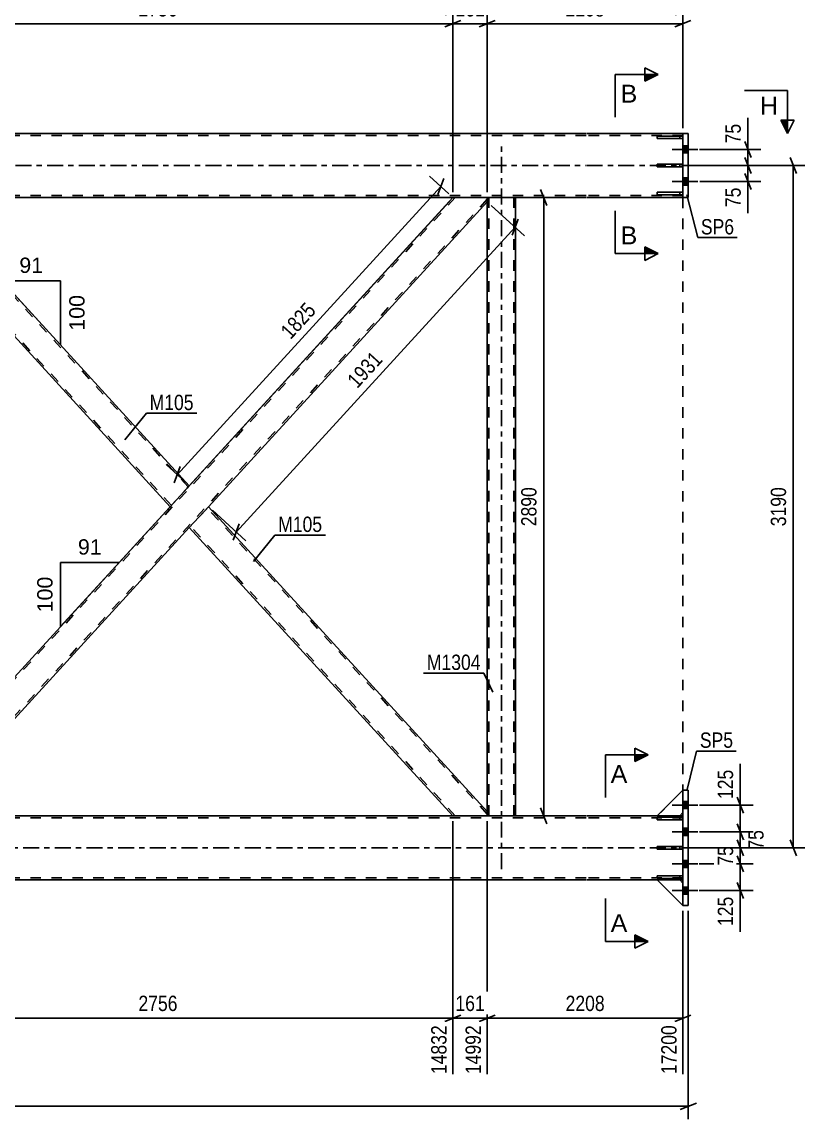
# Model space of a CAD drawing. Header units: millimetres. Extents: x -81 to 760, y -449 to 145.
# Drawn here: x 472.7 to 617.8, y -178.3 to 26.8 of the extents above; entities that cross this region are included whole.
import ezdxf

# ---------------------------------------------------------------- set-up
doc = ezdxf.new("R2010")
doc.units = ezdxf.units.MM
doc.linetypes.add('DXK_LINE_DOT2', pattern=[3.9198, 1.9599, -1.9599])
doc.linetypes.add('DXK_LINE_DOT3', pattern=[5.9187, 2.979, -0.9799, 0.9799, -0.9799])
doc.styles.add('Arial', font='ARIAL.TTF', dxfattribs={"height": 0.2})
doc.styles.add('Arial Narrow', font='ARIALN.TTF', dxfattribs={"height": 0.2})

# ---------------------------------------------------------------- blocks, each defined once
blk = doc.blocks.new('Part-122571161-3451 - 3322')
at = {"color": 2, "linetype": 'Continuous'}
for p, q in [((591.47, -122.34), (591.47, -121.86)), ((596.27, -121.86), (591.47, -121.86)), ((596.27, -122.34), (591.47, -122.34)), ((596.27, -122.34), (596.27, -121.86))]:
    blk.add_line(p, q, dxfattribs=at)
at = {"color": 7, "linetype": 'DXK_LINE_DOT2'}
for p, q in [((595.67, -122.34), (595.67, -121.86)), ((596.27, -121.86), (596.27, -121.86)), ((596.27, -121.86), (596.27, -121.86)), ((596.27, -122.34), (596.27, -122.34)), ((596.27, -122.34), (596.27, -122.34))]:
    blk.add_line(p, q, dxfattribs=at)
blk = doc.blocks.new('Part-122571161-3722 - 3322')
at = {"color": 7, "linetype": 'DXK_LINE_DOT2'}
for p, q in [((454.73, -6), (448.31, -6)), ((448.31, -6.48), (448.31, -6)), ((503.78, -60.12), (454.3, -6)), ((500.64, -63.56), (448.31, -6.33)), ((503.73, -60.18), (503.57, -60.36)), ((503.87, -60.03), (503.78, -60.12)), ((500.64, -63.56), (500.66, -63.54))]:
    blk.add_line(p, q, dxfattribs=at)
at = {"color": 2, "linetype": 'Continuous'}
for p, q in [((504, -59.89), (454.73, -6)), ((448.31, -6.8), (448.31, -6.48)), ((500.42, -63.8), (448.31, -6.8)), ((503.57, -60.36), (500.42, -63.8)), ((503.87, -60.03), (503.57, -60.36)), ((504, -59.89), (503.87, -60.03))]:
    blk.add_line(p, q, dxfattribs=at)
blk = doc.blocks.new('Bolt-122571161-3497 - 3322')
at = {"linetype": 'Continuous'}
for points in [[(596.27, 3.66), (596.27, 2.34), (597.27, 2.34), (597.27, 3.66)], [(596.27, 3.66), (596.27, 2.34), (597.27, 2.34), (597.27, 3.66)], [(596.27, -2.34), (596.27, -3.66), (597.27, -3.66), (597.27, -2.34)], [(596.27, -2.34), (596.27, -3.66), (597.27, -3.66), (597.27, -2.34)]]:
    blk.add_hatch(color=1, dxfattribs=at).paths.add_polyline_path(points)
at = {"color": 1, "linetype": 'Continuous'}
for p, q in [((599.03, 3), (594.27, 3)), ((599.03, 3), (594.27, 3)), ((597.27, 3.66), (596.27, 3.66)), ((597.27, 3.66), (596.27, 3.66)), ((597.27, 2.34), (596.27, 2.34)), ((597.27, 2.34), (596.27, 2.34)), ((599.03, -3), (594.27, -3)), ((599.03, -3), (594.27, -3)), ((597.27, -2.34), (596.27, -2.34)), ((597.27, -2.34), (596.27, -2.34)), ((597.27, -3.66), (596.27, -3.66)), ((597.27, -3.66), (596.27, -3.66))]:
    blk.add_line(p, q, dxfattribs=at)
blk = doc.blocks.new('Part-122571161-3433 - 3322')
at = {"color": 2, "linetype": 'Continuous'}
for p, q in [((591.47, -133.6), (595.67, -133.6)), ((596.27, -138.4), (591.47, -133.6)), ((595.67, -133.6), (596.27, -134.2))]:
    blk.add_line(p, q, dxfattribs=at)
at = {"color": 7, "linetype": 'DXK_LINE_DOT2'}
for p, q in [((596.27, -134.2), (596.27, -134.2)), ((596.27, -134.2), (596.27, -138.4)), ((596.27, -138.4), (596.27, -138.4))]:
    blk.add_line(p, q, dxfattribs=at)
blk = doc.blocks.new('Part-122571161-3448 - 3322')
at = {"color": 2, "linetype": 'Continuous'}
for p, q in [((591.47, -133.34), (591.47, -132.86)), ((596.27, -132.86), (591.47, -132.86)), ((596.27, -133.34), (591.47, -133.34)), ((596.27, -133.34), (596.27, -132.86))]:
    blk.add_line(p, q, dxfattribs=at)
at = {"color": 7, "linetype": 'DXK_LINE_DOT2'}
for p, q in [((595.67, -133.34), (595.67, -132.86)), ((596.27, -132.86), (596.27, -132.86)), ((596.27, -132.86), (596.27, -132.86)), ((596.27, -133.34), (596.27, -133.34)), ((596.27, -133.34), (596.27, -133.34))]:
    blk.add_line(p, q, dxfattribs=at)
blk = doc.blocks.new('Part-122571161-3427 - 3322')
at = {"color": 2, "linetype": 'Continuous'}
for p, q in [((596.27, -116.8), (591.47, -121.6)), ((596.27, -121), (595.67, -121.6)), ((595.67, -121.6), (591.47, -121.6))]:
    blk.add_line(p, q, dxfattribs=at)
at = {"color": 7, "linetype": 'DXK_LINE_DOT2'}
for p, q in [((596.27, -121), (596.27, -116.8)), ((596.27, -116.8), (596.27, -116.8)), ((596.27, -116.8), (596.27, -116.8)), ((596.27, -121), (596.27, -121)), ((596.27, -121), (596.27, -121))]:
    blk.add_line(p, q, dxfattribs=at)
blk = doc.blocks.new('Part-122571161-3430 - 3322')
at = {"color": 7, "linetype": 'DXK_LINE_DOT2'}
for p, q in [((596.27, -116.8), (591.47, -121.6)), ((596.27, -121), (596.27, -116.8)), ((595.67, -121.6), (596.27, -121)), ((591.47, -121.6), (595.67, -121.6))]:
    blk.add_line(p, q, dxfattribs=at)
blk = doc.blocks.new('Part-122571161-3436 - 3322')
at = {"color": 7, "linetype": 'DXK_LINE_DOT2'}
for p, q in [((591.47, -133.6), (595.67, -133.6)), ((596.27, -138.4), (591.47, -133.6)), ((595.67, -133.6), (596.27, -134.2)), ((596.27, -134.2), (596.27, -138.4))]:
    blk.add_line(p, q, dxfattribs=at)
blk = doc.blocks.new('Part-122571161-3439 - 3322')
at = {"color": 7, "linetype": 'DXK_LINE_DOT2'}
for p, q in [((596.27, -132.86), (591.47, -132.86)), ((591.47, -132.86), (591.47, -133.34)), ((591.47, -133.34), (596.27, -133.34)), ((595.67, -133.34), (595.67, -132.86)), ((596.27, -133.34), (596.27, -132.86))]:
    blk.add_line(p, q, dxfattribs=at)
blk = doc.blocks.new('Part-122571161-3442 - 3322')
at = {"color": 7, "linetype": 'DXK_LINE_DOT2'}
for p, q in [((596.27, -121.86), (591.47, -121.86)), ((591.47, -121.86), (591.47, -122.34)), ((591.47, -122.34), (596.27, -122.34)), ((595.67, -122.34), (595.67, -121.86)), ((596.27, -122.34), (596.27, -121.86))]:
    blk.add_line(p, q, dxfattribs=at)
blk = doc.blocks.new('Part-122571161-3445 - 3322')
at = {"color": 7, "linetype": 'DXK_LINE_DOT2'}
for p, q in [((596.27, -127.36), (591.47, -127.36)), ((591.47, -127.36), (591.47, -127.84)), ((591.47, -127.84), (596.27, -127.84)), ((595.67, -127.84), (595.67, -127.36)), ((596.27, -127.84), (596.27, -127.36))]:
    blk.add_line(p, q, dxfattribs=at)
blk = doc.blocks.new('Part-122571161-3454 - 3322')
at = {"color": 2, "linetype": 'Continuous'}
for p, q in [((591.47, -127.84), (591.47, -127.36)), ((596.27, -127.36), (591.47, -127.36)), ((596.27, -127.84), (591.47, -127.84)), ((596.27, -127.84), (596.27, -127.36))]:
    blk.add_line(p, q, dxfattribs=at)
at = {"color": 7, "linetype": 'DXK_LINE_DOT2'}
for p, q in [((595.67, -127.84), (595.67, -127.36)), ((596.27, -127.36), (596.27, -127.36)), ((596.27, -127.36), (596.27, -127.36)), ((596.27, -127.84), (596.27, -127.84)), ((596.27, -127.84), (596.27, -127.84))]:
    blk.add_line(p, q, dxfattribs=at)
blk = doc.blocks.new('Bolt-122571161-3498 - 3322')
at = {"linetype": 'Continuous'}
for points in [[(596.27, -118.94), (596.27, -120.26), (597.27, -120.26), (597.27, -118.94)], [(596.27, -118.94), (596.27, -120.26), (597.27, -120.26), (597.27, -118.94)], [(596.27, -118.94), (596.27, -120.26), (597.27, -120.26), (597.27, -118.94)], [(596.27, -123.94), (596.27, -125.26), (597.27, -125.26), (597.27, -123.94)], [(596.27, -123.94), (596.27, -125.26), (597.27, -125.26), (597.27, -123.94)], [(596.27, -129.94), (596.27, -131.26), (597.27, -131.26), (597.27, -129.94)], [(596.27, -129.94), (596.27, -131.26), (597.27, -131.26), (597.27, -129.94)], [(596.27, -134.94), (596.27, -136.26), (597.27, -136.26), (597.27, -134.94)], [(596.27, -134.94), (596.27, -136.26), (597.27, -136.26), (597.27, -134.94)], [(596.27, -134.94), (596.27, -136.26), (597.27, -136.26), (597.27, -134.94)]]:
    blk.add_hatch(color=1, dxfattribs=at).paths.add_polyline_path(points)
at = {"color": 1, "linetype": 'Continuous'}
for p, q in [((597.27, -118.94), (596.27, -118.94)), ((597.27, -118.94), (596.27, -118.94)), ((597.27, -118.94), (596.27, -118.94)), ((599.03, -119.6), (594.27, -119.6)), ((599.03, -119.6), (594.27, -119.6)), ((599.03, -119.6), (594.27, -119.6)), ((597.27, -120.26), (596.27, -120.26)), ((597.27, -120.26), (596.27, -120.26)), ((597.27, -120.26), (596.27, -120.26)), ((599.03, -124.6), (594.27, -124.6)), ((599.03, -124.6), (594.27, -124.6)), ((597.27, -123.94), (596.27, -123.94)), ((597.27, -123.94), (596.27, -123.94)), ((597.27, -125.26), (596.27, -125.26)), ((597.27, -125.26), (596.27, -125.26)), ((599.03, -130.6), (594.27, -130.6)), ((599.03, -130.6), (594.27, -130.6)), ((597.27, -129.94), (596.27, -129.94)), ((597.27, -129.94), (596.27, -129.94)), ((597.27, -131.26), (596.27, -131.26)), ((597.27, -131.26), (596.27, -131.26)), ((597.27, -134.94), (596.27, -134.94)), ((597.27, -134.94), (596.27, -134.94)), ((597.27, -134.94), (596.27, -134.94)), ((599.03, -135.6), (594.27, -135.6)), ((599.03, -135.6), (594.27, -135.6)), ((599.03, -135.6), (594.27, -135.6)), ((597.27, -136.26), (596.27, -136.26)), ((597.27, -136.26), (596.27, -136.26)), ((597.27, -136.26), (596.27, -136.26))]:
    blk.add_line(p, q, dxfattribs=at)
blk = doc.blocks.new('Part-122571161-3627 - 3322')
at = {"color": 2, "linetype": 'Continuous'}
for p, q in [((597.27, -116.8), (596.27, -116.8)), ((596.27, -116.8), (596.27, -138.4)), ((597.27, -116.8), (597.27, -138.4)), ((597.27, -138.4), (596.27, -138.4))]:
    blk.add_line(p, q, dxfattribs=at)
blk = doc.blocks.new('Part-122571161-3521 - 3322')
at = {"color": 7, "linetype": 'DXK_LINE_DOT2'}
for p, q in [((578.17, 5.6), (0, 5.6)), ((596.27, 5.6), (578.27, 5.6)), ((596.27, -6), (596.27, 6)), ((578.17, -5.6), (0, -5.6)), ((596.27, -5.6), (578.27, -5.6))]:
    blk.add_line(p, q, dxfattribs=at)
at = {"color": 2, "linetype": 'Continuous'}
for p, q in [((578.17, 6), (447.67, 6)), ((596.27, 6), (578.27, 6)), ((578.17, -6), (452.17, -6)), ((596.27, -6), (578.27, -6))]:
    blk.add_line(p, q, dxfattribs=at)
at = {"color": 7, "linetype": 'DXK_LINE_DOT3'}
for p, q in [((-2, 0), (578.17, 0)), ((578.27, 0), (598.27, 0))]:
    blk.add_line(p, q, dxfattribs=at)
blk = doc.blocks.new('Part-122571161-3526 - 3322')
at = {"color": 2, "linetype": 'Continuous'}
for p, q in [((578.17, -121.6), (-40, -121.6)), ((591.47, -121.6), (578.27, -121.6)), ((596.27, -121.6), (595.67, -121.6)), ((578.17, -133.6), (452.17, -133.6)), ((591.47, -133.6), (578.27, -133.6)), ((596.27, -133.6), (595.67, -133.6))]:
    blk.add_line(p, q, dxfattribs=at)
at = {"color": 7, "linetype": 'DXK_LINE_DOT2'}
for p, q in [((578.17, -122), (-40, -122)), ((596.27, -122), (578.27, -122)), ((595.67, -121.6), (591.47, -121.6)), ((596.27, -133.6), (596.27, -121.6)), ((578.17, -133.2), (-40, -133.2)), ((596.27, -133.2), (578.27, -133.2)), ((578.17, -133.6), (-27.5, -133.6)), ((596.27, -133.6), (578.27, -133.6)), ((595.67, -133.6), (591.47, -133.6))]:
    blk.add_line(p, q, dxfattribs=at)
at = {"color": 7, "linetype": 'DXK_LINE_DOT3'}
for p, q in [((-42, -127.6), (578.17, -127.6)), ((578.27, -127.6), (598.27, -127.6))]:
    blk.add_line(p, q, dxfattribs=at)
blk = doc.blocks.new('Part-122571161-3550 - 3322')
at = {"color": 7, "linetype": 'DXK_LINE_DOT2'}
for p, q in [((596.27, -5.02), (591.47, -5.02)), ((591.47, -5.02), (591.47, -5.5)), ((591.47, -5.5), (596.27, -5.5)), ((595.67, -5.5), (595.67, -5.02)), ((596.27, -5.5), (596.27, -5.02))]:
    blk.add_line(p, q, dxfattribs=at)
blk = doc.blocks.new('Part-122571161-3553 - 3322')
at = {"color": 7, "linetype": 'DXK_LINE_DOT2'}
for p, q in [((596.27, 5.5), (591.47, 5.5)), ((591.47, 5.5), (591.47, 5.02)), ((591.47, 5.02), (596.27, 5.02)), ((595.67, 5.5), (595.67, 5.02)), ((596.27, 5.02), (596.27, 5.5))]:
    blk.add_line(p, q, dxfattribs=at)
blk = doc.blocks.new('Part-122571161-3556 - 3322')
at = {"color": 7, "linetype": 'DXK_LINE_DOT2'}
for p, q in [((596.27, 0.24), (591.47, 0.24)), ((591.47, 0.24), (591.47, -0.24)), ((595.67, -0.24), (595.67, 0.24)), ((596.27, -0.24), (596.27, 0.24)), ((591.47, -0.24), (596.27, -0.24))]:
    blk.add_line(p, q, dxfattribs=at)
blk = doc.blocks.new('Part-122571161-3559 - 3322')
at = {"color": 2, "linetype": 'Continuous'}
for p, q in [((591.47, -5.5), (591.47, -5.02)), ((596.27, -5.02), (591.47, -5.02)), ((596.27, -5.5), (591.47, -5.5)), ((596.27, -5.5), (596.27, -5.02))]:
    blk.add_line(p, q, dxfattribs=at)
at = {"color": 7, "linetype": 'DXK_LINE_DOT2'}
for p, q in [((595.67, -5.5), (595.67, -5.02)), ((596.27, -5.02), (596.27, -5.02)), ((596.27, -5.02), (596.27, -5.02)), ((596.27, -5.5), (596.27, -5.5)), ((596.27, -5.5), (596.27, -5.5))]:
    blk.add_line(p, q, dxfattribs=at)
blk = doc.blocks.new('Part-122571161-3562 - 3322')
at = {"color": 2, "linetype": 'Continuous'}
for p, q in [((591.47, 5.02), (591.47, 5.5)), ((596.27, 5.5), (591.47, 5.5)), ((596.27, 5.02), (591.47, 5.02)), ((596.27, 5.5), (596.27, 5.02))]:
    blk.add_line(p, q, dxfattribs=at)
at = {"color": 7, "linetype": 'DXK_LINE_DOT2'}
for p, q in [((595.67, 5.02), (595.67, 5.5)), ((596.27, 5.5), (596.27, 5.5)), ((596.27, 5.5), (596.27, 5.5)), ((596.27, 5.02), (596.27, 5.02)), ((596.27, 5.02), (596.27, 5.02))]:
    blk.add_line(p, q, dxfattribs=at)
blk = doc.blocks.new('Part-122571161-3565 - 3322')
at = {"color": 2, "linetype": 'Continuous'}
for p, q in [((591.47, -0.24), (591.47, 0.24)), ((596.27, 0.24), (591.47, 0.24)), ((596.27, 0.24), (596.27, -0.24)), ((596.27, -0.24), (591.47, -0.24))]:
    blk.add_line(p, q, dxfattribs=at)
at = {"color": 7, "linetype": 'DXK_LINE_DOT2'}
for p, q in [((595.67, -0.24), (595.67, 0.24)), ((596.27, 0.24), (596.27, 0.24)), ((596.27, 0.24), (596.27, 0.24)), ((596.27, -0.24), (596.27, -0.24)), ((596.27, -0.24), (596.27, -0.24))]:
    blk.add_line(p, q, dxfattribs=at)
blk = doc.blocks.new('Part-122571161-3622 - 3322')
at = {"color": 2, "linetype": 'Continuous'}
for p, q in [((597.27, 6), (596.27, 6)), ((596.27, 6), (596.27, -6)), ((597.27, 6), (597.27, -6)), ((597.27, -6), (596.27, -6))]:
    blk.add_line(p, q, dxfattribs=at)
blk = doc.blocks.new('Part-122571161-3642 - 3322')
at = {"color": 2, "linetype": 'Continuous'}
for p, q in [((507.58, -63.8), (504, -67.71)), ((559.69, -120.8), (507.58, -63.8)), ((553.27, -121.6), (504, -67.71)), ((559.69, -121.6), (559.69, -120.8))]:
    blk.add_line(p, q, dxfattribs=at)
at = {"color": 7, "linetype": 'DXK_LINE_DOT2'}
for p, q in [((559.69, -121.27), (507.36, -64.04)), ((504.22, -67.48), (504.23, -67.46)), ((553.7, -121.6), (504.22, -67.48)), ((559.69, -121.6), (553.27, -121.6)), ((559.69, -121.6), (559.69, -121.57))]:
    blk.add_line(p, q, dxfattribs=at)
blk = doc.blocks.new('Part-122571161-3692 - 3322')
at = {"color": 7, "linetype": 'DXK_LINE_DOT3'}
blk.add_line((562.33, -131.6), (562.33, 4), dxfattribs=at)
at = {"color": 7, "linetype": 'DXK_LINE_DOT2'}
for p, q in [((559.69, -6), (564.97, -6)), ((559.69, -6.8), (559.69, -6)), ((560.01, -121.6), (560.01, -6)), ((564.65, -121.6), (564.65, -6)), ((559.69, -121.6), (559.69, -120.8)), ((564.97, -121.6), (559.69, -121.6))]:
    blk.add_line(p, q, dxfattribs=at)
at = {"color": 2, "linetype": 'Continuous'}
for p, q in [((564.97, -6), (564.97, -121.6)), ((559.69, -120.8), (559.69, -6.8))]:
    blk.add_line(p, q, dxfattribs=at)
blk = doc.blocks.new('Part-122571161-3717 - 3322')
at = {"color": 7, "linetype": 'DXK_LINE_DOT2'}
for p, q in [((553.7, -6), (448.31, -121.27)), ((559.69, -6), (553.27, -6)), ((559.69, -6.33), (454.3, -121.6)), ((504, -59.89), (500.42, -63.8)), ((507.58, -63.8), (504, -67.71)), ((454.73, -121.6), (448.31, -121.6))]:
    blk.add_line(p, q, dxfattribs=at)
at = {"color": 2, "linetype": 'Continuous'}
for p, q in [((553.27, -6), (504, -59.89)), ((559.69, -6.8), (559.69, -6)), ((559.69, -6.8), (507.58, -63.8)), ((500.42, -63.8), (448.31, -120.8)), ((504, -67.71), (454.73, -121.6)), ((448.31, -121.6), (448.31, -120.8))]:
    blk.add_line(p, q, dxfattribs=at)
blk = doc.blocks.new('Line-122571161-4666 - 3322')
at = {"color": 1, "linetype": 'DXK_LINE_DOT2'}
blk.add_line((596.27, -6), (596.27, -116.8), dxfattribs=at)
blk = doc.blocks.new('StraightDimension-122571161-8291 - 3322')
at = {"color": 7, "linetype": 'Continuous'}
for p, q in [((559.69, -5), (559.69, 41.45)), ((553.27, -5), (553.27, 36.95)), ((551.77, 25.91), (554.77, 27.11)), ((561.19, 27.11), (558.19, 25.91)), ((553.27, 26.51), (559.69, 26.51))]:
    blk.add_line(p, q, dxfattribs=at)
at = {"color": 0}
blk.add_wipeout([(559.83, 27.26), (559.83, 31.46), (553.14, 31.46), (553.14, 27.26)], dxfattribs=at)
at = {"color": 0, "linetype": 'Continuous'}
blk.add_wipeout([(559.09, 42.05), (554.89, 42.05), (554.89, 31.71), (559.09, 31.71)], dxfattribs=at)
at = {"color": 3, "linetype": 'Continuous', "style": 'Arial Narrow'}
blk.add_text('13992', height=2.863, rotation=90.0002, dxfattribs=at).set_placement((558.49, 32.31))
at = {"color": 3, "style": 'Arial Narrow'}
blk.add_text('161', height=2.863, dxfattribs=at).set_placement((553.74, 27.86))
blk = doc.blocks.new('AngleDimension-122571161-4390 - 3322')
at = {"color": 7, "linetype": 'Continuous'}
for p, q in [((552.6, -6.74), (490.86, -74.26)), ((479.93, -74.26), (490.86, -74.26)), ((479.93, -86.21), (490.86, -74.26)), ((479.93, -86.21), (479.93, -74.26))]:
    blk.add_line(p, q, dxfattribs=at)
at = {"color": 0}
for points in [[(488.22, -73.36), (488.22, -69.16), (482.57, -69.16), (482.57, -73.36)], [(479.03, -76.3), (474.83, -76.3), (474.83, -84.17), (479.03, -84.17)]]:
    blk.add_wipeout(points, dxfattribs=at)
at = {"color": 3, "style": 'Arial'}
blk.add_text('91', height=2.865, dxfattribs=at).set_placement((483.17, -72.76))
blk.add_text('100', height=2.865, rotation=90.0002, dxfattribs=at).set_placement((478.43, -83.57))
blk = doc.blocks.new('StraightDimension-122571161-3805 - 3322')
at = {"color": 7, "linetype": 'Continuous'}
for p, q in [((606.39, -129.1), (607.59, -132.1)), ((599.28, -130.6), (609.39, -130.6)), ((606.99, -135.6), (606.99, -130.6)), ((607.59, -137.1), (606.39, -134.1)), ((599.28, -135.6), (609.39, -135.6))]:
    blk.add_line(p, q, dxfattribs=at)
at = {"color": 0}
blk.add_wipeout([(606.24, -136.12), (602.04, -136.12), (602.04, -142.81), (606.24, -142.81)], dxfattribs=at)
at = {"color": 7, "linetype": 'Continuous'}
blk.add_line((606.99, -135.6), (606.99, -143.33), dxfattribs=at)
blk.add_line((606.99, -135.6), (606.99, -143.33), dxfattribs=at)
at = {"color": 3, "style": 'Arial Narrow'}
blk.add_text('125', height=2.863, rotation=90.0002, dxfattribs=at).set_placement((605.64, -142.21))
blk = doc.blocks.new('StraightDimension-122571161-3815 - 3322')
at = {"color": 7, "linetype": 'Continuous'}
for p, q in [((606.39, -126.1), (607.59, -129.1)), ((597.27, -127.6), (609.39, -127.6)), ((607.59, -132.1), (606.39, -129.1)), ((606.99, -130.6), (606.99, -127.6)), ((599.28, -130.6), (609.39, -130.6))]:
    blk.add_line(p, q, dxfattribs=at)
at = {"color": 0}
blk.add_wipeout([(606.24, -126.67), (602.04, -126.67), (602.04, -131.53), (606.24, -131.53)], dxfattribs=at)
at = {"color": 3, "style": 'Arial Narrow'}
blk.add_text('75', height=2.863, rotation=90.0002, dxfattribs=at).set_placement((605.64, -130.93))
blk = doc.blocks.new('StraightDimension-122571161-3824 - 3322')
at = {"color": 7, "linetype": 'Continuous'}
for p, q in [((599.35, -124.6), (609.84, -124.6)), ((606.39, -123.1), (607.59, -126.1)), ((606.99, -127.6), (606.99, -124.6)), ((607.59, -129.1), (606.39, -126.1)), ((597.27, -127.6), (609.84, -127.6))]:
    blk.add_line(p, q, dxfattribs=at)
at = {"color": 0}
blk.add_wipeout([(611.94, -123.67), (607.74, -123.67), (607.74, -128.53), (611.94, -128.53)], dxfattribs=at)
at = {"color": 3, "style": 'Arial Narrow'}
blk.add_text('75', height=2.863, rotation=90.0002, dxfattribs=at).set_placement((611.34, -127.93))
blk = doc.blocks.new('StraightDimension-122571161-3833 - 3322')
at = {"color": 7, "linetype": 'Continuous'}
for p, q in [((606.39, -118.1), (607.59, -121.1)), ((599.35, -119.6), (609.39, -119.6)), ((606.99, -124.6), (606.99, -119.6)), ((599.35, -124.6), (609.39, -124.6)), ((607.59, -126.1), (606.39, -123.1))]:
    blk.add_line(p, q, dxfattribs=at)
at = {"color": 0}
blk.add_wipeout([(606.24, -112.39), (602.04, -112.39), (602.04, -119.07), (606.24, -119.07)], dxfattribs=at)
at = {"color": 7, "linetype": 'Continuous'}
blk.add_line((606.99, -119.6), (606.99, -111.87), dxfattribs=at)
blk.add_line((606.99, -119.6), (606.99, -111.87), dxfattribs=at)
at = {"color": 3, "style": 'Arial Narrow'}
blk.add_text('125', height=2.863, rotation=90.0002, dxfattribs=at).set_placement((605.64, -118.47))
blk = doc.blocks.new('StraightDimension-122571161-3844 - 3322')
at = {"color": 7, "linetype": 'Continuous'}
for p, q in [((607.82, 4.5), (609.02, 1.5)), ((599.38, 3), (610.82, 3)), ((608.42, 0), (608.42, 3)), ((597.27, 0), (610.82, 0)), ((609.02, -1.5), (607.82, 1.5))]:
    blk.add_line(p, q, dxfattribs=at)
at = {"color": 0}
blk.add_wipeout([(607.67, 8.38), (603.47, 8.38), (603.47, 3.52), (607.67, 3.52)], dxfattribs=at)
at = {"color": 7, "linetype": 'Continuous'}
blk.add_line((608.42, 3), (608.42, 8.91), dxfattribs=at)
blk.add_line((608.42, 3), (608.42, 8.91), dxfattribs=at)
at = {"color": 3, "style": 'Arial Narrow'}
blk.add_text('75', height=2.863, rotation=90.0002, dxfattribs=at).set_placement((607.07, 4.13))
blk = doc.blocks.new('StraightDimension-122571161-3853 - 3322')
at = {"color": 7, "linetype": 'Continuous'}
for p, q in [((597.27, 0), (610.82, 0)), ((607.82, 1.5), (609.02, -1.5)), ((608.42, -3), (608.42, 0)), ((609.02, -4.5), (607.82, -1.5)), ((599.42, -3), (610.82, -3))]:
    blk.add_line(p, q, dxfattribs=at)
at = {"color": 0}
blk.add_wipeout([(607.67, -3.53), (603.47, -3.53), (603.47, -8.38), (607.67, -8.38)], dxfattribs=at)
at = {"color": 7, "linetype": 'Continuous'}
blk.add_line((608.42, -3), (608.42, -8.91), dxfattribs=at)
blk.add_line((608.42, -3), (608.42, -8.91), dxfattribs=at)
at = {"color": 3, "style": 'Arial Narrow'}
blk.add_text('75', height=2.863, rotation=90.0002, dxfattribs=at).set_placement((607.07, -7.78))
blk = doc.blocks.new('StraightDimension-122571161-3915 - 3322')
at = {"color": 7, "linetype": 'Continuous'}
for p, q in [((598.27, 0), (619.29, 0)), ((617.49, -1.5), (616.29, 1.5)), ((616.89, -127.6), (616.89, 0)), ((616.29, -126.1), (617.49, -129.1)), ((598.27, -127.6), (619.29, -127.6))]:
    blk.add_line(p, q, dxfattribs=at)
at = {"color": 0}
blk.add_wipeout([(616.14, -59.54), (611.94, -59.54), (611.94, -68.06), (616.14, -68.06)], dxfattribs=at)
at = {"color": 3, "style": 'Arial Narrow'}
blk.add_text('3190', height=2.863, rotation=90.0002, dxfattribs=at).set_placement((615.54, -67.46))
blk = doc.blocks.new('StraightDimension-122571161-4044 - 3322')
at = {"color": 7, "linetype": 'Continuous'}
for p, q in [((560.43, -7.47), (566.66, -13.17)), ((564.32, -13.06), (565.46, -10.04)), ((512.77, -68.55), (564.89, -11.55)), ((508.32, -64.47), (514.55, -70.17)), ((513.34, -67.04), (512.21, -70.06))]:
    blk.add_line(p, q, dxfattribs=at)
at = {"color": 0}
blk.add_wipeout([(541.15, -36.4), (538.05, -33.57), (532.31, -39.85), (535.41, -42.69)], dxfattribs=at)
at = {"color": 3, "style": 'Arial Narrow'}
blk.add_text('1931', height=2.863, rotation=47.5612, dxfattribs=at).set_placement((535.37, -41.84))
blk = doc.blocks.new('StraightDimension-122571161-4059 - 3322')
at = {"color": 7, "linetype": 'Continuous'}
for p, q in [((552.53, -5.33), (548.91, -2.01)), ((501.74, -57.82), (551.01, -3.94)), ((550.45, -5.45), (551.58, -2.42)), ((503.26, -59.21), (499.64, -55.9)), ((502.31, -56.31), (501.17, -59.34))]:
    blk.add_line(p, q, dxfattribs=at)
at = {"color": 0}
blk.add_wipeout([(528.7, -27.23), (525.6, -24.4), (519.85, -30.68), (522.95, -33.52)], dxfattribs=at)
at = {"color": 3, "style": 'Arial Narrow'}
blk.add_text('1825', height=2.863, rotation=47.5612, dxfattribs=at).set_placement((522.92, -32.67))
blk = doc.blocks.new('AngleDimension-122571161-4398 - 3322')
at = {"color": 7, "linetype": 'Continuous'}
for p, q in [((455.41, -6.74), (468.98, -21.59)), ((479.91, -21.59), (468.98, -21.59)), ((479.91, -33.54), (468.98, -21.59)), ((479.91, -33.54), (479.91, -21.59))]:
    blk.add_line(p, q, dxfattribs=at)
at = {"color": 0}
for points in [[(477.27, -20.69), (477.27, -16.49), (471.62, -16.49), (471.62, -20.69)], [(485.01, -23.63), (480.81, -23.63), (480.81, -31.5), (485.01, -31.5)]]:
    blk.add_wipeout(points, dxfattribs=at)
at = {"color": 3, "style": 'Arial'}
blk.add_text('91', height=2.865, dxfattribs=at).set_placement((472.22, -20.09))
blk.add_text('100', height=2.865, rotation=90.0002, dxfattribs=at).set_placement((484.41, -30.9))
blk = doc.blocks.new('StraightDimension-122571161-4549 - 3322')
at = {"color": 7, "linetype": 'Continuous'}
for p, q in [((597.27, -139.4), (597.27, -178.31)), ((-41, -175.91), (597.27, -175.91)), ((595.77, -176.51), (598.77, -175.31))]:
    blk.add_line(p, q, dxfattribs=at)
blk = doc.blocks.new('StraightDimension-122571161-4560 - 3322')
at = {"color": 7, "linetype": 'Continuous'}
for p, q in [((560.69, -6), (572.64, -6)), ((570.84, -7.5), (569.64, -4.5)), ((570.24, -121.6), (570.24, -6)), ((569.64, -120.1), (570.84, -123.1)), ((560.69, -121.6), (572.64, -121.6))]:
    blk.add_line(p, q, dxfattribs=at)
at = {"color": 0}
blk.add_wipeout([(569.49, -59.54), (565.29, -59.54), (565.29, -68.06), (569.49, -68.06)], dxfattribs=at)
at = {"color": 3, "style": 'Arial Narrow'}
blk.add_text('2890', height=2.863, rotation=90.0002, dxfattribs=at).set_placement((568.89, -67.46))
blk = doc.blocks.new('StraightDimension-122571161-7945 - 3322')
at = {"color": 7, "linetype": 'Continuous'}
for p, q in [((559.69, -122.58), (559.69, -169.9)), ((596.27, -139.4), (596.27, -169.9)), ((561.19, -158.86), (558.19, -160.06)), ((559.69, -159.46), (596.27, -159.46)), ((594.77, -160.06), (597.77, -158.86))]:
    blk.add_line(p, q, dxfattribs=at)
at = {"color": 0}
blk.add_wipeout([(582.24, -158.71), (582.24, -154.51), (573.73, -154.51), (573.73, -158.71)], dxfattribs=at)
at = {"color": 0, "linetype": 'Continuous'}
blk.add_wipeout([(595.67, -160.16), (591.47, -160.16), (591.47, -170.5), (595.67, -170.5)], dxfattribs=at)
at = {"color": 3, "style": 'Arial Narrow'}
blk.add_text('2208', height=2.863, dxfattribs=at).set_placement((574.33, -158.11))
at = {"color": 3, "linetype": 'Continuous', "style": 'Arial Narrow'}
blk.add_text('17200', height=2.863, rotation=90.0002, dxfattribs=at).set_placement((595.07, -169.9))
blk = doc.blocks.new('StraightDimension-122571161-7946 - 3322')
at = {"color": 7, "linetype": 'Continuous'}
for p, q in [((553.27, -122.6), (553.27, -169.9)), ((559.69, -122.58), (559.69, -169.9)), ((551.77, -160.06), (554.77, -158.86)), ((553.27, -159.46), (559.69, -159.46)), ((561.19, -158.86), (558.19, -160.06))]:
    blk.add_line(p, q, dxfattribs=at)
at = {"color": 0}
blk.add_wipeout([(559.83, -158.71), (559.83, -154.51), (553.14, -154.51), (553.14, -158.71)], dxfattribs=at)
at = {"color": 0, "linetype": 'Continuous'}
blk.add_wipeout([(559.09, -160.16), (554.89, -160.16), (554.89, -170.5), (559.09, -170.5)], dxfattribs=at)
at = {"color": 3, "style": 'Arial Narrow'}
blk.add_text('161', height=2.863, dxfattribs=at).set_placement((553.74, -158.11))
at = {"color": 3, "linetype": 'Continuous', "style": 'Arial Narrow'}
blk.add_text('14992', height=2.863, rotation=90.0002, dxfattribs=at).set_placement((558.49, -169.9))
blk = doc.blocks.new('StraightDimension-122571161-7947 - 3322')
at = {"color": 7, "linetype": 'Continuous'}
for p, q in [((443.03, -122.6), (443.03, -169.9)), ((553.27, -122.6), (553.27, -169.9)), ((444.53, -158.86), (441.53, -160.06)), ((443.03, -159.46), (553.27, -159.46)), ((551.77, -160.06), (554.77, -158.86))]:
    blk.add_line(p, q, dxfattribs=at)
at = {"color": 0}
blk.add_wipeout([(502.41, -158.71), (502.41, -154.51), (493.89, -154.51), (493.89, -158.71)], dxfattribs=at)
at = {"color": 0, "linetype": 'Continuous'}
blk.add_wipeout([(552.67, -160.16), (548.47, -160.16), (548.47, -170.5), (552.67, -170.5)], dxfattribs=at)
at = {"color": 3, "style": 'Arial Narrow'}
blk.add_text('2756', height=2.863, dxfattribs=at).set_placement((494.49, -158.11))
at = {"color": 3, "linetype": 'Continuous', "style": 'Arial Narrow'}
blk.add_text('14832', height=2.863, rotation=90.0002, dxfattribs=at).set_placement((552.07, -169.9))
blk = doc.blocks.new('StraightDimension-122571161-8290 - 3322')
at = {"color": 7, "linetype": 'Continuous'}
for p, q in [((559.69, -5), (559.69, 41.45)), ((596.27, 7), (596.27, 36.95)), ((561.19, 27.11), (558.19, 25.91)), ((594.77, 25.91), (597.77, 27.11)), ((559.69, 26.51), (596.27, 26.51))]:
    blk.add_line(p, q, dxfattribs=at)
at = {"color": 0, "linetype": 'Continuous'}
blk.add_wipeout([(595.67, 37.55), (591.47, 37.55), (591.47, 27.21), (595.67, 27.21)], dxfattribs=at)
at = {"color": 0}
blk.add_wipeout([(582.24, 27.26), (582.24, 31.46), (573.73, 31.46), (573.73, 27.26)], dxfattribs=at)
at = {"color": 3, "linetype": 'Continuous', "style": 'Arial Narrow'}
blk.add_text('16200', height=2.863, rotation=90.0002, dxfattribs=at).set_placement((595.07, 27.81))
at = {"color": 3, "style": 'Arial Narrow'}
blk.add_text('2208', height=2.863, dxfattribs=at).set_placement((574.33, 27.86))
blk = doc.blocks.new('StraightDimension-122571161-8292 - 3322')
at = {"color": 7, "linetype": 'Continuous'}
for p, q in [((443.03, -5), (443.03, 41.45)), ((553.27, -5), (553.27, 36.95)), ((444.53, 27.11), (441.53, 25.91)), ((551.77, 25.91), (554.77, 27.11)), ((443.03, 26.51), (553.27, 26.51))]:
    blk.add_line(p, q, dxfattribs=at)
at = {"color": 0, "linetype": 'Continuous'}
blk.add_wipeout([(552.67, 37.55), (548.47, 37.55), (548.47, 27.21), (552.67, 27.21)], dxfattribs=at)
at = {"color": 0}
blk.add_wipeout([(502.41, 27.26), (502.41, 31.46), (493.89, 31.46), (493.89, 27.26)], dxfattribs=at)
at = {"color": 3, "linetype": 'Continuous', "style": 'Arial Narrow'}
blk.add_text('13832', height=2.863, rotation=90.0002, dxfattribs=at).set_placement((552.07, 27.81))
at = {"color": 3, "style": 'Arial Narrow'}
blk.add_text('2756', height=2.863, dxfattribs=at).set_placement((494.49, 27.86))
blk = doc.blocks.new('Mark-122571161-3623 - 3322')
at = {"color": 0}
blk.add_wipeout([(605.64, -108.89), (605.64, -105.89), (599.43, -105.89), (599.43, -108.89)], dxfattribs=at)
blk.add_wipeout([(605.64, -108.89), (605.64, -105.89), (599.43, -105.89), (599.43, -108.89)], dxfattribs=at)
at = {"color": 30, "linetype": 'Continuous'}
for p, q in [((596.99, -116.93), (598.83, -109.49)), ((598.83, -109.49), (606.24, -109.49))]:
    blk.add_line(p, q, dxfattribs=at)
at = {"color": 3, "style": 'Arial Narrow'}
blk.add_text('SP5', height=2.863, dxfattribs=at).set_placement((599.43, -108.89))
blk = doc.blocks.new('SectionMark-122571161-4592 - 3322')
at = {"linetype": 'Continuous'}
for points in [[(589.12, 15.76), (589.12, 17.01), (591.62, 17.01)], [(589.12, -16.49), (589.12, -15.24), (591.62, -16.49)]]:
    blk.add_hatch(color=6, dxfattribs=at).paths.add_polyline_path(points)
at = {"color": 6, "linetype": 'Continuous'}
for p, q in [((583.62, 17.01), (591.62, 17.01)), ((589.12, 15.76), (589.12, 18.26)), ((589.12, 18.26), (591.62, 17.01)), ((591.62, 17.01), (589.12, 15.76)), ((591.62, -16.49), (589.12, -15.24)), ((589.12, -15.24), (589.12, -17.74)), ((583.62, -16.49), (591.62, -16.49)), ((591.62, -16.49), (589.12, -17.74))]:
    blk.add_line(p, q, dxfattribs=at)
at = {"color": 0, "linetype": 'Continuous'}
for points in [[(587.73, 11.76), (587.73, 15.26), (584.62, 15.26), (584.62, 11.76)], [(587.73, -14.74), (587.73, -11.24), (584.62, -11.24), (584.62, -14.74)]]:
    blk.add_wipeout(points, dxfattribs=at)
at = {"color": 6, "linetype": 'Continuous'}
for p, q in [((583.62, 17.01), (583.62, 9.01)), ((583.62, -16.49), (583.62, -8.49))]:
    blk.add_line(p, q, dxfattribs=at)
at = {"color": 3, "linetype": 'Continuous', "style": 'Arial'}
for p in [(584.62, 11.76), (584.62, -14.74)]:
    blk.add_text('B', height=3.34, dxfattribs=at).set_placement(p)
blk = doc.blocks.new('Mark-122571161-3618 - 3322')
at = {"color": 0}
blk.add_wipeout([(605.83, -12.89), (605.83, -9.89), (599.62, -9.89), (599.62, -12.89)], dxfattribs=at)
blk.add_wipeout([(605.83, -12.89), (605.83, -9.89), (599.62, -9.89), (599.62, -12.89)], dxfattribs=at)
at = {"color": 30, "linetype": 'Continuous'}
for p, q in [((597, -5.5), (599.02, -13.49)), ((599.02, -13.49), (606.43, -13.49))]:
    blk.add_line(p, q, dxfattribs=at)
at = {"color": 3, "style": 'Arial Narrow'}
blk.add_text('SP6', height=2.863, dxfattribs=at).set_placement((599.62, -12.89))
blk = doc.blocks.new('Mark-122571161-3638 - 3322')
at = {"color": 0}
blk.add_wipeout([(528.84, -68.53), (528.84, -65.53), (520.61, -65.53), (520.61, -68.53)], dxfattribs=at)
blk.add_wipeout([(528.84, -68.53), (528.84, -65.53), (520.61, -65.53), (520.61, -68.53)], dxfattribs=at)
at = {"color": 30, "linetype": 'Continuous'}
for p, q in [((515.98, -74.08), (520.01, -69.13)), ((520.01, -69.13), (529.44, -69.13))]:
    blk.add_line(p, q, dxfattribs=at)
at = {"color": 3, "style": 'Arial Narrow'}
blk.add_text('M105', height=2.863, dxfattribs=at).set_placement((520.61, -68.53))
blk = doc.blocks.new('Mark-122571161-3688 - 3322')
at = {"color": 0}
blk.add_wipeout([(558.45, -94.33), (558.45, -91.33), (548.4, -91.33), (548.4, -94.33)], dxfattribs=at)
blk.add_wipeout([(558.45, -94.33), (558.45, -91.33), (548.4, -91.33), (548.4, -94.33)], dxfattribs=at)
at = {"color": 30, "linetype": 'Continuous'}
for p in [(547.8, -94.93), (560.76, -98.47)]:
    blk.add_line(p, (559.05, -94.93), dxfattribs=at)
at = {"color": 3, "style": 'Arial Narrow'}
blk.add_text('M1304', height=2.863, dxfattribs=at).set_placement((548.4, -94.33))
blk = doc.blocks.new('Mark-122571161-3718 - 3322')
at = {"color": 0}
blk.add_wipeout([(504.8, -45.74), (504.8, -42.74), (496.58, -42.74), (496.58, -45.74)], dxfattribs=at)
blk.add_wipeout([(504.8, -45.74), (504.8, -42.74), (496.58, -42.74), (496.58, -45.74)], dxfattribs=at)
at = {"color": 30, "linetype": 'Continuous'}
for p, q in [((491.94, -51.29), (495.98, -46.34)), ((495.98, -46.34), (505.4, -46.34))]:
    blk.add_line(p, q, dxfattribs=at)
at = {"color": 3, "style": 'Arial Narrow'}
blk.add_text('M105', height=2.863, dxfattribs=at).set_placement((496.58, -45.74))
blk = doc.blocks.new('SectionMark-122571161-4594 - 3322')
at = {"linetype": 'Continuous'}
for points in [[(587.26, -111.45), (587.26, -110.2), (589.76, -110.2)], [(587.26, -145.09), (587.26, -143.84), (589.76, -145.09)]]:
    blk.add_hatch(color=6, dxfattribs=at).paths.add_polyline_path(points)
at = {"color": 6, "linetype": 'Continuous'}
for p, q in [((581.76, -110.2), (589.76, -110.2)), ((587.26, -111.45), (587.26, -108.95)), ((587.26, -108.95), (589.76, -110.2)), ((589.76, -110.2), (587.26, -111.45)), ((581.76, -145.09), (589.76, -145.09)), ((589.76, -145.09), (587.26, -143.84)), ((587.26, -143.84), (587.26, -146.34)), ((589.76, -145.09), (587.26, -146.34))]:
    blk.add_line(p, q, dxfattribs=at)
at = {"color": 0, "linetype": 'Continuous'}
for points in [[(585.87, -115.45), (585.87, -111.95), (582.76, -111.95), (582.76, -115.45)], [(585.87, -143.34), (585.87, -139.84), (582.76, -139.84), (582.76, -143.34)]]:
    blk.add_wipeout(points, dxfattribs=at)
at = {"color": 6, "linetype": 'Continuous'}
for p, q in [((581.76, -110.2), (581.76, -118.2)), ((581.76, -145.09), (581.76, -137.09))]:
    blk.add_line(p, q, dxfattribs=at)
at = {"color": 3, "linetype": 'Continuous', "style": 'Arial'}
for p in [(582.76, -115.45), (582.76, -143.34)]:
    blk.add_text('A', height=3.34, dxfattribs=at).set_placement(p)
blk = doc.blocks.new('SectionMark-122571161-4600 - 3322')
at = {"color": 6, "linetype": 'Continuous'}
for p in [(615.8, 14), (617.05, 8.5)]:
    blk.add_line(p, (615.8, 6), dxfattribs=at)
at = {"color": 0, "linetype": 'Continuous'}
blk.add_wipeout([(614.05, 9.5), (614.05, 13), (610.68, 13), (610.68, 9.5)], dxfattribs=at)
at = {"linetype": 'Continuous'}
blk.add_hatch(color=6, dxfattribs=at).paths.add_polyline_path([(614.55, 8.5), (615.8, 8.5), (615.8, 6)])
at = {"color": 6, "linetype": 'Continuous'}
for p, q in [((615.8, 14), (607.8, 14)), ((614.55, 8.5), (617.05, 8.5)), ((615.8, 6), (614.55, 8.5))]:
    blk.add_line(p, q, dxfattribs=at)
at = {"color": 3, "linetype": 'Continuous', "style": 'Arial'}
blk.add_text('H', height=3.34, dxfattribs=at).set_placement((610.68, 9.5))

msp = doc.modelspace()

# ---------------------------------------------------------------- block references
for name in ['Part-122571161-3521 - 3322', 'Part-122571161-3553 - 3322', 'Part-122571161-3562 - 3322', 'Part-122571161-3622 - 3322', 'Part-122571161-3692 - 3322', 'Bolt-122571161-3497 - 3322', 'Part-122571161-3556 - 3322', 'Part-122571161-3565 - 3322', 'Part-122571161-3722 - 3322', 'Part-122571161-3717 - 3322', 'Part-122571161-3550 - 3322', 'Part-122571161-3559 - 3322', 'Line-122571161-4666 - 3322', 'Part-122571161-3642 - 3322', 'Part-122571161-3427 - 3322', 'Part-122571161-3430 - 3322', 'Part-122571161-3627 - 3322', 'Bolt-122571161-3498 - 3322', 'Part-122571161-3526 - 3322', 'Part-122571161-3451 - 3322', 'Part-122571161-3442 - 3322', 'Part-122571161-3445 - 3322', 'Part-122571161-3454 - 3322', 'Part-122571161-3448 - 3322', 'Part-122571161-3439 - 3322', 'Part-122571161-3433 - 3322', 'Part-122571161-3436 - 3322']:
    msp.add_blockref(name, (0, 0))

# ---------------------------------------------------------------- next in the draw order: block references
for name in ['StraightDimension-122571161-8291 - 3322', 'StraightDimension-122571161-3844 - 3322', 'AngleDimension-122571161-4390 - 3322', 'StraightDimension-122571161-3805 - 3322']:
    msp.add_blockref(name, (0, 0))

# ---------------------------------------------------------------- next in the draw order: block references
for name in ['StraightDimension-122571161-3853 - 3322', 'AngleDimension-122571161-4398 - 3322', 'StraightDimension-122571161-4044 - 3322', 'StraightDimension-122571161-3815 - 3322', 'StraightDimension-122571161-4549 - 3322']:
    msp.add_blockref(name, (0, 0))

# ---------------------------------------------------------------- next in the draw order: block references
for name in ['StraightDimension-122571161-4059 - 3322', 'StraightDimension-122571161-4560 - 3322', 'Mark-122571161-3638 - 3322', 'StraightDimension-122571161-3824 - 3322']:
    msp.add_blockref(name, (0, 0))

# ---------------------------------------------------------------- next in the draw order: block references
for name in ['StraightDimension-122571161-8292 - 3322', 'Mark-122571161-3718 - 3322', 'Mark-122571161-3688 - 3322', 'StraightDimension-122571161-3833 - 3322']:
    msp.add_blockref(name, (0, 0))

# ---------------------------------------------------------------- next in the draw order: block references
msp.add_blockref('StraightDimension-122571161-3915 - 3322', (0, 0))

# ---------------------------------------------------------------- next in the draw order: block references
for name in ['StraightDimension-122571161-8290 - 3322', 'Mark-122571161-3623 - 3322', 'StraightDimension-122571161-7945 - 3322']:
    msp.add_blockref(name, (0, 0))

# ---------------------------------------------------------------- next in the draw order: block references
for name in ['SectionMark-122571161-4592 - 3322', 'Mark-122571161-3618 - 3322', 'SectionMark-122571161-4594 - 3322', 'StraightDimension-122571161-7946 - 3322']:
    msp.add_blockref(name, (0, 0))

# ---------------------------------------------------------------- next in the draw order: block references
for name in ['SectionMark-122571161-4600 - 3322', 'StraightDimension-122571161-7947 - 3322']:
    msp.add_blockref(name, (0, 0))

doc.saveas('drawing.dxf')
